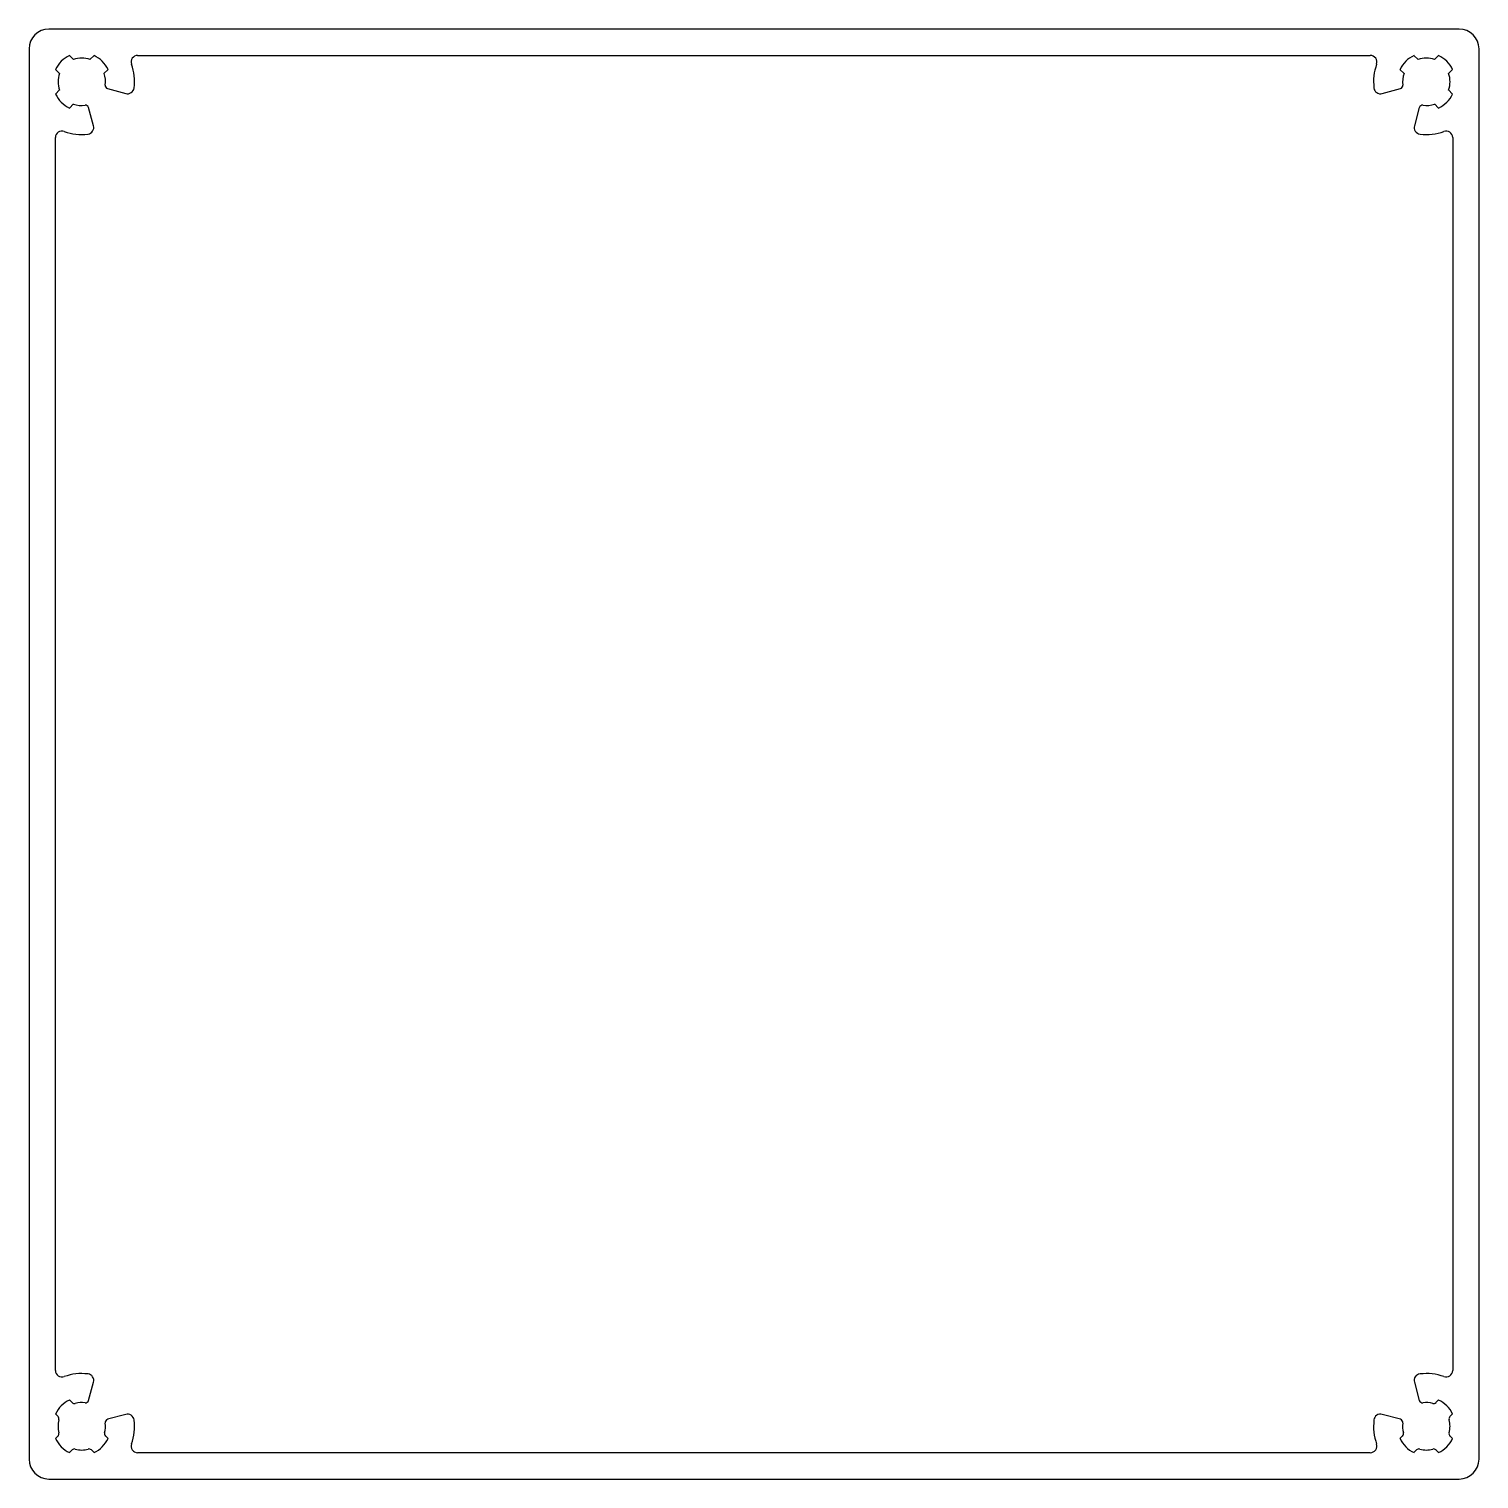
# Model space of a CAD drawing. Extents: x 1498 to 1608, y 1778 to 1888.
import ezdxf

# ---------------------------------------------------------------- set-up
doc = ezdxf.new("R2010")
doc.units = 0
doc.layers.get('0').update_dxf_attribs({"linetype": 'CONTINUOUS'})

msp = doc.modelspace()

# ---------------------------------------------------------------- linework, layer by layer
for p, q in [((1606.56, 1888.17), (1499.56, 1888.17)), ((1498.06, 1886.67), (1498.06, 1779.67)), ((1608.06, 1779.67), (1608.06, 1886.67)), ((1501.12, 1886.17), (1501.43, 1885.86)), ((1502.68, 1885.86), (1502.99, 1886.17)), ((1506.3, 1886.17), (1599.81, 1886.17)), ((1603.12, 1886.17), (1603.43, 1885.86)), ((1604.68, 1885.86), (1604.99, 1886.17)), ((1500.37, 1884.8), (1500.06, 1885.11)), ((1504.05, 1885.11), (1503.74, 1884.8)), ((1602.37, 1884.8), (1602.06, 1885.11)), ((1606.05, 1885.11), (1605.74, 1884.8)), ((1500.06, 1883.24), (1500.37, 1883.55)), ((1504.02, 1883.65), (1505.4, 1883.28)), ((1600.71, 1883.28), (1602.09, 1883.65)), ((1605.74, 1883.55), (1606.05, 1883.24)), ((1501.43, 1882.49), (1501.12, 1882.18)), ((1502.95, 1880.83), (1502.58, 1882.21)), ((1603.53, 1882.21), (1603.16, 1880.83)), ((1604.99, 1882.18), (1604.68, 1882.49)), ((1500.06, 1786.4), (1500.06, 1879.95)), ((1606.06, 1879.95), (1606.06, 1786.4)), ((1502.58, 1784.14), (1502.95, 1785.52)), ((1603.16, 1785.52), (1603.53, 1784.14)), ((1500.26, 1782.91), (1500.06, 1783.11)), ((1501.12, 1784.17), (1501.32, 1783.97)), ((1604.79, 1783.97), (1604.99, 1784.17)), ((1606.05, 1783.11), (1605.85, 1782.91)), ((1505.4, 1783.07), (1504.02, 1782.7)), ((1602.09, 1782.7), (1600.71, 1783.07)), ((1500.06, 1781.24), (1500.26, 1781.44)), ((1503.85, 1781.44), (1504.05, 1781.24)), ((1602.06, 1781.24), (1602.26, 1781.44)), ((1605.85, 1781.44), (1606.05, 1781.24)), ((1501.32, 1780.38), (1501.12, 1780.18)), ((1502.99, 1780.18), (1502.79, 1780.38)), ((1599.81, 1780.17), (1506.3, 1780.17)), ((1603.32, 1780.38), (1603.12, 1780.18)), ((1604.99, 1780.18), (1604.79, 1780.38)), ((1499.56, 1778.17), (1606.56, 1778.17))]:
    msp.add_line(p, q)
for centre, radius, start, end in [((1499.56, 1886.67), 1.5, 90, 180), ((1606.56, 1886.67), 1.5, 0, 90), ((1502.06, 1884.17), 2.2, 115.0677, 154.9323), ((1502.06, 1884.17), 1.8, 69.6243, 110.3757), ((1502.06, 1884.17), 2.2, 25.0677, 64.9323), ((1506.3, 1885.67), 0.5, 90, 199.4712), ((1502.06, 1884.17), 4, 353.2132, 19.4712), ((1599.81, 1885.67), 0.5, 340.5288, 90), ((1604.06, 1884.17), 4, 160.5288, 186.7868), ((1604.06, 1884.17), 2.2, 115.0677, 154.9323), ((1604.06, 1884.17), 1.8, 69.6243, 110.3757), ((1604.06, 1884.17), 2.2, 25.0677, 64.9323), ((1502.06, 1884.17), 1.8, 159.6243, 200.3757), ((1502.06, 1884.17), 1.8, 352.0047, 20.3757), ((1604.06, 1884.17), 1.8, 159.6243, 187.9953), ((1604.06, 1884.17), 1.8, 339.6243, 20.3757), ((1502.06, 1884.17), 2.2, 205.0677, 244.9323), ((1504.09, 1883.89), 0.25, 172.0047, 255), ((1505.53, 1883.76), 0.5, 255, 353.2132), ((1600.58, 1883.76), 0.5, 186.7868, 285), ((1602.03, 1883.89), 0.25, 285, 7.9953), ((1604.06, 1884.17), 2.2, 295.0677, 334.9323), ((1502.06, 1884.17), 1.8, 249.6243, 277.9953), ((1502.34, 1882.14), 0.25, 15, 97.9953), ((1603.77, 1882.14), 0.25, 82.0047, 165), ((1604.06, 1884.17), 1.8, 262.0047, 290.3757), ((1500.56, 1879.93), 0.5, 70.5288, 178.2849), ((1502.06, 1884.17), 4, 250.5288, 276.7868), ((1502.47, 1880.7), 0.5, 276.7868, 15), ((1603.64, 1880.7), 0.5, 165, 263.2132), ((1604.06, 1884.17), 4, 263.2132, 289.4712), ((1605.56, 1879.93), 0.5, 1.7151, 109.4712), ((1500.56, 1786.42), 0.5, 181.7151, 289.4712), ((1605.56, 1786.42), 0.5, 250.5288, 358.2849), ((1502.06, 1782.17), 4, 83.2132, 109.4712), ((1502.47, 1785.65), 0.5, 345, 83.2132), ((1603.64, 1785.65), 0.5, 96.7868, 195), ((1604.06, 1782.17), 4, 70.5288, 96.7868), ((1502.06, 1782.17), 2.2, 115.0677, 154.9323), ((1501.5, 1784.15), 0.25, 225, 285.8036), ((1502.06, 1782.17), 1.8, 82.0047, 105.8036), ((1502.34, 1784.2), 0.25, 262.0047, 345), ((1603.77, 1784.2), 0.25, 195, 277.9953), ((1604.06, 1782.17), 1.8, 74.1964, 97.9953), ((1604.62, 1784.15), 0.25, 254.1964, 315), ((1604.06, 1782.17), 2.2, 25.0677, 64.9323), ((1500.08, 1782.73), 0.25, 344.1964, 45), ((1502.06, 1782.17), 1.8, 164.1964, 195.8036), ((1502.06, 1782.17), 1.8, 344.1964, 7.9953), ((1504.09, 1782.46), 0.25, 105, 187.9953), ((1505.53, 1782.59), 0.5, 6.7868, 105), ((1502.06, 1782.17), 4, 340.5288, 6.7868), ((1604.06, 1782.17), 4, 173.2132, 199.4712), ((1600.58, 1782.59), 0.5, 75, 173.2132), ((1602.03, 1782.46), 0.25, 352.0047, 75), ((1604.06, 1782.17), 1.8, 172.0047, 195.8036), ((1606.03, 1782.73), 0.25, 135, 195.8036), ((1604.06, 1782.17), 1.8, 344.1964, 15.8036), ((1502.06, 1782.17), 2.2, 205.0677, 244.9323), ((1500.08, 1781.61), 0.25, 315, 15.8036), ((1502.06, 1782.17), 2.2, 295.0677, 334.9323), ((1504.03, 1781.61), 0.25, 164.1964, 225), ((1604.06, 1782.17), 2.2, 205.0677, 244.9323), ((1602.08, 1781.61), 0.25, 315, 15.8036), ((1604.06, 1782.17), 2.2, 295.0677, 334.9323), ((1606.03, 1781.61), 0.25, 164.1964, 225), ((1501.5, 1780.2), 0.25, 74.1964, 135), ((1502.06, 1782.17), 1.8, 254.1964, 285.8036), ((1502.61, 1780.2), 0.25, 45, 105.8036), ((1506.3, 1780.67), 0.5, 160.5288, 270), ((1599.81, 1780.67), 0.5, 270, 19.4712), ((1603.5, 1780.2), 0.25, 74.1964, 135), ((1604.06, 1782.17), 1.8, 254.1964, 285.8036), ((1604.62, 1780.2), 0.25, 45, 105.8036), ((1499.56, 1779.67), 1.5, 180, 270), ((1606.56, 1779.67), 1.5, 270, 0)]:
    msp.add_arc(centre, radius, start, end)

doc.saveas('drawing.dxf')
